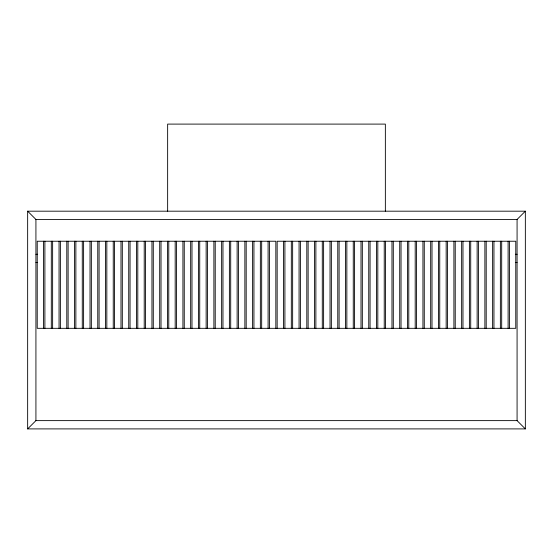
<?xml version="1.0" encoding="UTF-8"?>
<svg xmlns="http://www.w3.org/2000/svg" width="553" height="553" viewBox="0 0 553 553"><rect width="100%" height="100%" fill="white"/><g stroke="black" fill="none" stroke-linecap="round" stroke-linejoin="round"><path stroke-width="0.83" d="M27.65 428.9L35.924 420.626L517.076 420.626L525.35 428.9L525.35 211.184L27.65 211.184L27.65 428.9L525.35 428.9M27.65 211.184L35.924 219.458L517.076 219.458L525.35 211.184M35.924 254.29L37.652 254.29M515.348 254.29L517.076 254.29M35.924 262.564L37.652 262.564M515.348 262.564L517.076 262.564M517.076 219.458L517.076 420.626M509.437 241.232L509.437 328.316M508.11 241.232L508.11 328.316M501.695 241.232L501.695 328.316M500.368 241.232L500.368 328.316M493.953 241.232L493.953 328.316M492.626 241.232L492.626 328.316M486.211 241.232L486.211 328.316M484.884 241.232L484.884 328.316M478.469 241.232L478.469 328.316M477.135 241.232L477.135 328.316M470.727 241.232L470.727 328.316M469.393 241.232L469.393 328.316M462.979 241.232L462.979 328.316M461.651 241.232L461.651 328.316M455.237 241.232L455.237 328.316M453.909 241.232L453.909 328.316M447.495 241.232L447.495 328.316M446.167 241.232L446.167 328.316M439.753 241.232L439.753 328.316M438.425 241.232L438.425 328.316M432.011 241.232L432.011 328.316M430.683 241.232L430.683 328.316M424.269 241.232L424.269 328.316M422.941 241.232L422.941 328.316M416.527 241.232L416.527 328.316M415.199 241.232L415.199 328.316M408.785 241.232L408.785 328.316M407.457 241.232L407.457 328.316M401.043 241.232L401.043 328.316M399.715 241.232L399.715 328.316M393.301 241.232L393.301 328.316M391.973 241.232L391.973 328.316M385.559 241.232L385.559 328.316M385.358 211.184L385.358 124.1L167.642 124.1L167.642 211.184M384.231 241.232L384.231 328.316M377.817 241.232L377.817 328.316M376.489 241.232L376.489 328.316M370.075 241.232L370.075 328.316M368.747 241.232L368.747 328.316M362.333 241.232L362.333 328.316M361.005 241.232L361.005 328.316M354.591 241.232L354.591 328.316M353.263 241.232L353.263 328.316M346.849 241.232L346.849 328.316M345.514 241.232L345.514 328.316M339.107 241.232L339.107 328.316M337.772 241.232L337.772 328.316M331.358 241.232L331.358 328.316M330.03 241.232L330.03 328.316M323.616 241.232L323.616 328.316M322.288 241.232L322.288 328.316M315.874 241.232L315.874 328.316M314.546 241.232L314.546 328.316M308.132 241.232L308.132 328.316M306.804 241.232L306.804 328.316M300.39 241.232L300.39 328.316M299.062 241.232L299.062 328.316M292.648 241.232L292.648 328.316M291.32 241.232L291.32 328.316M284.906 241.232L284.906 328.316M283.578 241.232L283.578 328.316M277.164 328.316L277.164 241.232L515.769 241.232L515.769 328.316L37.231 328.316L37.231 241.232L275.836 241.232L275.836 328.316M269.422 241.232L269.422 328.316M268.094 241.232L268.094 328.316M261.68 241.232L261.68 328.316M260.352 241.232L260.352 328.316M253.938 241.232L253.938 328.316M252.61 241.232L252.61 328.316M246.196 241.232L246.196 328.316M244.868 241.232L244.868 328.316M238.454 241.232L238.454 328.316M237.126 241.232L237.126 328.316M230.712 241.232L230.712 328.316M229.384 241.232L229.384 328.316M222.97 241.232L222.97 328.316M221.642 241.232L221.642 328.316M215.228 241.232L215.228 328.316M213.893 241.232L213.893 328.316M207.486 241.232L207.486 328.316M206.151 241.232L206.151 328.316M199.737 241.232L199.737 328.316M198.409 241.232L198.409 328.316M191.995 241.232L191.995 328.316M190.667 241.232L190.667 328.316M184.253 241.232L184.253 328.316M182.925 241.232L182.925 328.316M176.511 241.232L176.511 328.316M175.183 241.232L175.183 328.316M168.769 241.232L168.769 328.316M167.441 241.232L167.441 328.316M161.027 241.232L161.027 328.316M159.699 241.232L159.699 328.316M153.285 241.232L153.285 328.316M151.957 241.232L151.957 328.316M145.543 241.232L145.543 328.316M144.215 241.232L144.215 328.316M137.801 241.232L137.801 328.316M136.473 241.232L136.473 328.316M130.059 241.232L130.059 328.316M128.731 241.232L128.731 328.316M122.317 241.232L122.317 328.316M120.989 241.232L120.989 328.316M114.575 241.232L114.575 328.316M113.247 241.232L113.247 328.316M106.833 241.232L106.833 328.316M105.505 241.232L105.505 328.316M99.091 241.232L99.091 328.316M97.763 241.232L97.763 328.316M91.349 241.232L91.349 328.316M90.021 241.232L90.021 328.316M83.607 241.232L83.607 328.316M82.273 241.232L82.273 328.316M75.865 241.232L75.865 328.316M74.531 241.232L74.531 328.316M68.116 241.232L68.116 328.316M66.789 241.232L66.789 328.316M60.374 241.232L60.374 328.316M59.047 241.232L59.047 328.316M52.632 241.232L52.632 328.316M51.305 241.232L51.305 328.316M44.89 241.232L44.89 328.316M43.563 241.232L43.563 328.316M35.924 219.458L35.924 420.626"/></g></svg>
